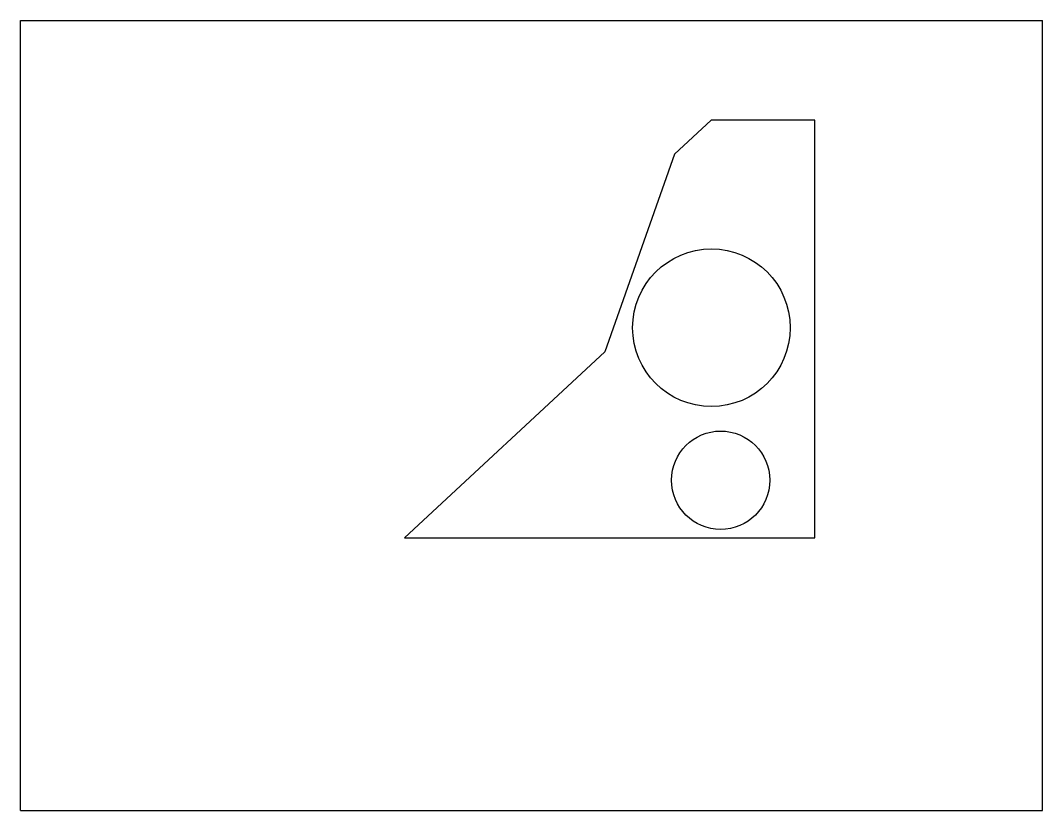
# Model space of a CAD drawing. Extents: x 0 to 22, y 0 to 17.
import ezdxf

# ---------------------------------------------------------------- set-up
doc = ezdxf.new("R2010")
doc.units = 0
doc.header["$LTSCALE"] = 1.21
doc.layers.get('0').update_dxf_attribs({"linetype": 'CONTINUOUS'})

msp = doc.modelspace()

# ---------------------------------------------------------------- linework, layer by layer
for p, q in [((0, 0), (0, 17)), ((0, 17), (22, 17)), ((22, 0), (22, 17)), ((0, 0), (22, 0))]:
    msp.add_line(p, q)
at = {"color": 3}
for p, q in [((14.87, 14.858), (14.075, 14.12)), ((17.1, 14.858), (14.87, 14.858)), ((17.1, 5.866), (17.1, 14.858)), ((14.075, 14.12), (12.575, 9.87)), ((12.575, 9.87), (8.266, 5.866)), ((8.266, 5.866), (17.1, 5.866))]:
    msp.add_line(p, q, dxfattribs=at)
for centre, radius in [((14.872, 10.389), 1.696), ((15.071, 7.107), 1.058)]:
    msp.add_circle(centre, radius, dxfattribs=at)

doc.saveas('drawing.dxf')
